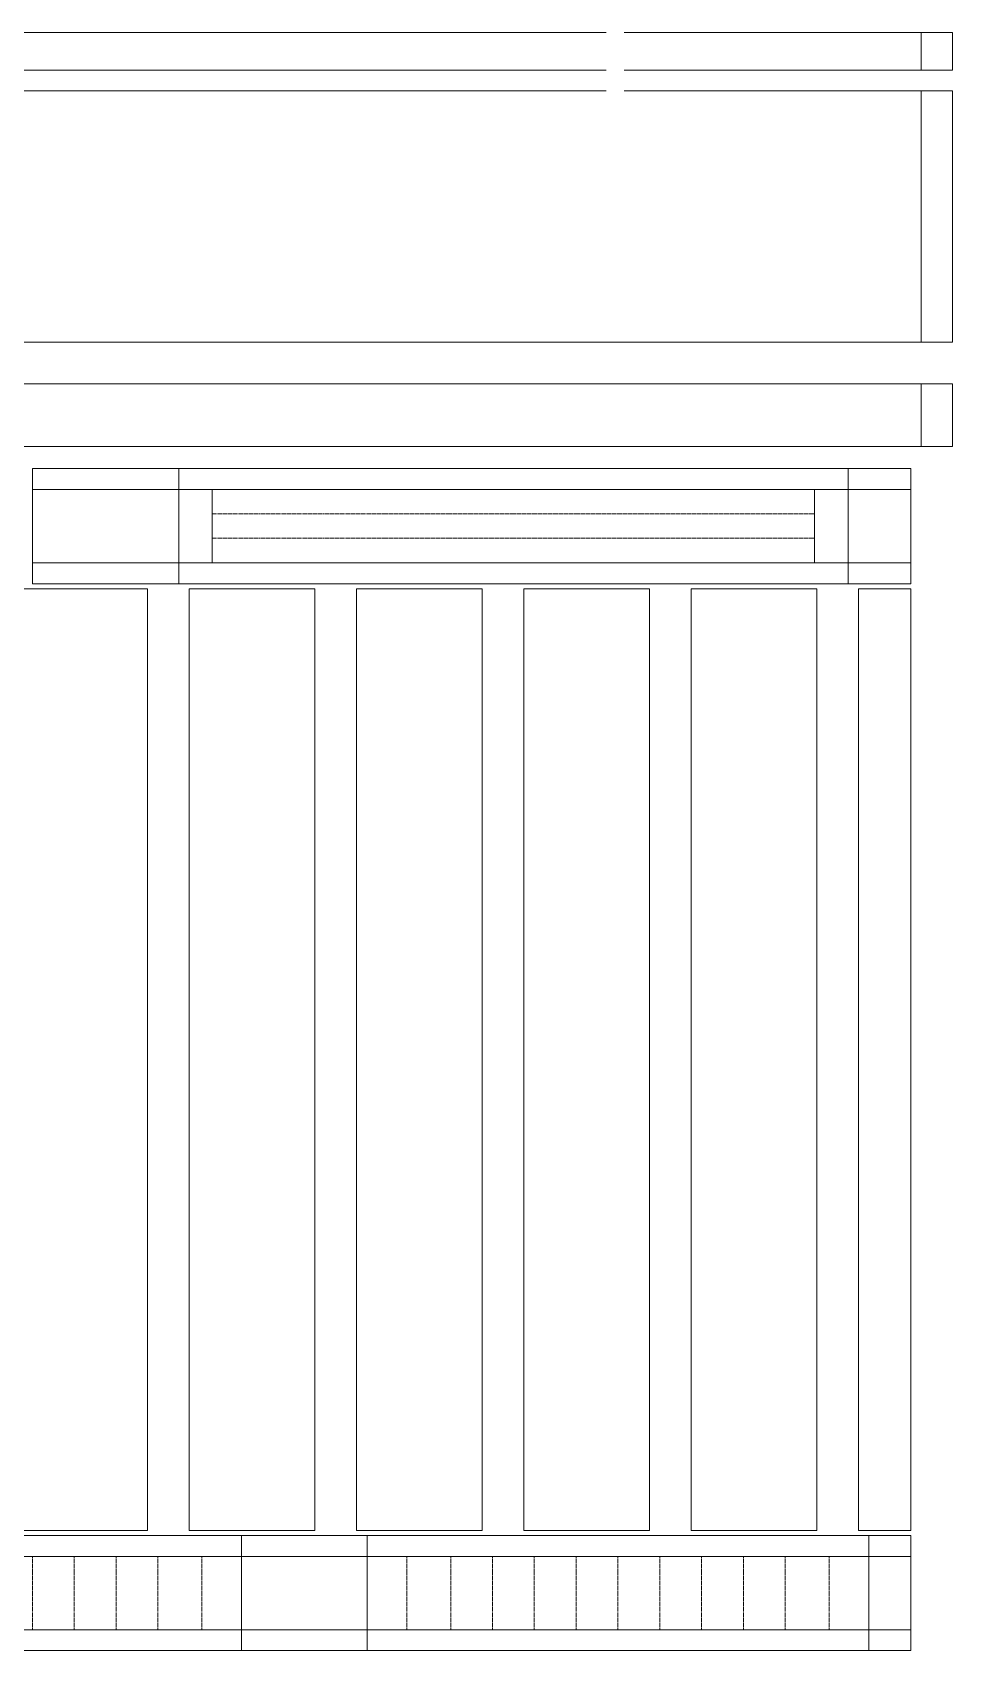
# Model space of a CAD drawing. Header units: millimetres. Extents: x -962357 to -591296, y -223672 to 59420.
# Drawn here: x -719230 to -717030, y -223672 to -219804 of the extents above; entities that cross this region are included whole.
import ezdxf

# ---------------------------------------------------------------- set-up
doc = ezdxf.new("R2010")
doc.units = ezdxf.units.MM
doc.linetypes.add('DPA_Hidden 50', pattern=[3, 2, -1])
doc.layers.add('A-GLAZ-CURT', color=2, linetype='Continuous', lineweight=9)

# ---------------------------------------------------------------- blocks, each defined once
blk = doc.blocks.new('DPA_CP_Metal Ceiling Panel - Vertical Panel with Gap-11114030-4160-01 UPPER PLATFORM LEVEL - REFLECTED CEILING PLAN')
at = {"layer": 'A-GLAZ-CURT'}
for p, q in [((-852032.4, 2689), (-852032.4, 439)), ((-851907.4, 2689), (-852032.4, 2689)), ((-851907.4, 2689), (-852032.4, 2689)), ((-852032.4, 2689), (-852032.4, 439)), ((-852032.4, 439), (-852032.4, 2689)), ((-852032.4, 2689), (-851907.4, 2689)), ((-851907.4, 2689), (-851907.4, 439)), ((-851907.4, 439), (-851907.4, 2689)), ((-851907.4, 2689), (-851907.4, 439)), ((-851907.4, 439), (-852032.4, 439)), ((-852032.4, 439), (-851907.4, 439)), ((-851907.4, 439), (-852032.4, 439))]:
    blk.add_line(p, q, dxfattribs=at)
blk = doc.blocks.new('DPA_CP_Metal Ceiling Panel - Vertical Panel with Gap-11114031-4160-01 UPPER PLATFORM LEVEL - REFLECTED CEILING PLAN')
at = {"layer": 'A-GLAZ-CURT'}
for p, q in [((-849807.4, 2689), (-849807.4, 439)), ((-849507.4, 2689), (-849807.4, 2689)), ((-849507.4, 2689), (-849807.4, 2689)), ((-849807.4, 2689), (-849807.4, 439)), ((-849807.4, 439), (-849807.4, 2689)), ((-849807.4, 2689), (-849507.4, 2689)), ((-849507.4, 2689), (-849507.4, 439)), ((-849507.4, 439), (-849507.4, 2689)), ((-849507.4, 2689), (-849507.4, 439)), ((-849507.4, 439), (-849807.4, 439)), ((-849807.4, 439), (-849507.4, 439)), ((-849507.4, 439), (-849807.4, 439))]:
    blk.add_line(p, q, dxfattribs=at)
blk = doc.blocks.new('System Panel - DPA-AR_Metal Ceiling Rectangular Panel-V21-4160-01 UPPER PLATFORM LEVEL - REFLECTED CEILING PLAN')
at = {"layer": 'A-GLAZ-CURT'}
for p, q in [((-719347.4, 4019), (-719507.4, 4019)), ((-719507.4, 4019), (-719507.4, 3929)), ((-719507.4, 3929), (-719507.4, 4019)), ((-719507.4, 4019), (-719347.4, 4019)), ((-717860.4, 4019), (-719304.4, 4019)), ((-719304.4, 4019), (-717860.4, 4019)), ((-717107.4, 4019), (-717817.4, 4019)), ((-717817.4, 4019), (-717107.4, 4019)), ((-717107.4, 3929), (-717107.4, 4019)), ((-717107.4, 4019), (-717107.4, 3929)), ((-719507.4, 3929), (-719347.4, 3929)), ((-719347.4, 3929), (-719507.4, 3929)), ((-719304.4, 3929), (-717860.4, 3929)), ((-717860.4, 3929), (-719304.4, 3929)), ((-717817.4, 3929), (-717107.4, 3929)), ((-717107.4, 3929), (-717817.4, 3929))]:
    blk.add_line(p, q, dxfattribs=at)
blk = doc.blocks.new('System Panel - DPA-AR_Metal Ceiling Rectangular Panel-13147043-4160-01 UPPER PLATFORM LEVEL - REFLECTED CEILING PLAN')
at = {"layer": 'A-GLAZ-CURT'}
for p, q in [((-717032.4, 4019), (-717107.4, 4019)), ((-717107.4, 4019), (-717107.4, 3929)), ((-717107.4, 3929), (-717107.4, 4019)), ((-717107.4, 4019), (-717032.4, 4019)), ((-717032.4, 3929), (-717032.4, 4019)), ((-717032.4, 4019), (-717032.4, 3929)), ((-717107.4, 3929), (-717032.4, 3929)), ((-717032.4, 3929), (-717107.4, 3929))]:
    blk.add_line(p, q, dxfattribs=at)
blk = doc.blocks.new('System Panel - DPA-AR_Metal Ceiling Rectangular Panel-V46-4160-01 UPPER PLATFORM LEVEL - REFLECTED CEILING PLAN')
at = {"layer": 'A-GLAZ-CURT'}
for p, q in [((-719347.4, 3879), (-719507.4, 3879)), ((-719507.4, 3879), (-719507.4, 3279)), ((-719507.4, 3279), (-719507.4, 3879)), ((-719507.4, 3879), (-719347.4, 3879)), ((-717860.4, 3879), (-719304.4, 3879)), ((-719304.4, 3879), (-717860.4, 3879)), ((-717107.4, 3879), (-717817.4, 3879)), ((-717817.4, 3879), (-717107.4, 3879)), ((-717107.4, 3279), (-717107.4, 3879)), ((-717107.4, 3879), (-717107.4, 3279)), ((-719507.4, 3279), (-717107.4, 3279)), ((-717107.4, 3279), (-719507.4, 3279))]:
    blk.add_line(p, q, dxfattribs=at)
blk = doc.blocks.new('System Panel - DPA-AR_Metal Ceiling Rectangular Panel-13144089-4160-01 UPPER PLATFORM LEVEL - REFLECTED CEILING PLAN')
at = {"layer": 'A-GLAZ-CURT'}
for p, q in [((-717032.4, 3879), (-717107.4, 3879)), ((-717107.4, 3879), (-717107.4, 3279)), ((-717107.4, 3279), (-717107.4, 3879)), ((-717107.4, 3879), (-717032.4, 3879)), ((-717032.4, 3279), (-717032.4, 3879)), ((-717032.4, 3879), (-717032.4, 3279)), ((-717107.4, 3279), (-717032.4, 3279)), ((-717032.4, 3279), (-717107.4, 3279))]:
    blk.add_line(p, q, dxfattribs=at)
blk = doc.blocks.new('System Panel - DPA-AR_Metal Ceiling Rectangular Panel-13144154-4160-01 UPPER PLATFORM LEVEL - REFLECTED CEILING PLAN')
at = {"layer": 'A-GLAZ-CURT'}
for p, q in [((-741107.4, 3179), (-743507.4, 3179)), ((-743507.4, 3179), (-743507.4, 3029)), ((-743507.4, 3029), (-743507.4, 3179)), ((-743507.4, 3179), (-741107.4, 3179)), ((-741107.4, 3029), (-741107.4, 3179)), ((-741107.4, 3179), (-741107.4, 3029)), ((-743507.4, 3029), (-741107.4, 3029)), ((-741107.4, 3029), (-743507.4, 3029))]:
    blk.add_line(p, q, dxfattribs=at)
blk = doc.blocks.new('System Panel - DPA-AR_Metal Ceiling Rectangular Panel-13144155-4160-01 UPPER PLATFORM LEVEL - REFLECTED CEILING PLAN')
at = {"layer": 'A-GLAZ-CURT'}
for p, q in [((-717032.4, 3179), (-717107.4, 3179)), ((-717107.4, 3179), (-717107.4, 3029)), ((-717107.4, 3029), (-717107.4, 3179)), ((-717107.4, 3179), (-717032.4, 3179)), ((-717032.4, 3029), (-717032.4, 3179)), ((-717032.4, 3179), (-717032.4, 3029)), ((-717107.4, 3029), (-717032.4, 3029)), ((-717032.4, 3029), (-717107.4, 3029))]:
    blk.add_line(p, q, dxfattribs=at)
blk = doc.blocks.new('DPA_CP_Metal Ceiling Panel1 - Horizontal with Gap-13299430-4160-01 UPPER PLATFORM LEVEL - REFLECTED CEILING PLAN')
at = {"layer": 'A-GLAZ-CURT'}
for p, q in [((-852032.4, 151.5), (-852032.4, 426.5)), ((-852032.4, 151.5), (-852032.4, 426.5)), ((-852032.4, 426.5), (-851932.4, 426.5)), ((-852032.4, 426.5), (-851932.4, 426.5)), ((-852032.4, 151.5), (-852032.4, 426.5)), ((-851932.4, 151.5), (-851932.4, 426.5)), ((-851932.4, 426.5), (-851932.4, 151.5)), ((-851932.4, 426.5), (-851932.4, 151.5)), ((-852032.4, 376.5), (-851932.4, 376.5)), ((-852032.4, 201.5), (-851932.4, 201.5)), ((-852032.4, 151.5), (-851932.4, 151.5)), ((-851932.4, 151.5), (-852032.4, 151.5)), ((-851932.4, 151.5), (-852032.4, 151.5))]:
    blk.add_line(p, q, dxfattribs=at)
blk = doc.blocks.new('DPA_CP_Metal Ceiling Luminaire2 - Linear Luminaire-12404975-4160-01 UPPER PLATFORM LEVEL - REFLECTED CEILING PLAN')
at = {"layer": 'A-GLAZ-CURT'}
for p, q in [((-786932.4, 2701.5), (-786932.4, 2976.5)), ((-786932.4, 2976.5), (-785732.4, 2976.5)), ((-786932.4, 2976.5), (-786932.4, 2701.5)), ((-785732.4, 2976.5), (-786932.4, 2976.5)), ((-786932.4, 2976.5), (-785732.4, 2976.5)), ((-785732.4, 2976.5), (-785732.4, 2701.5)), ((-785732.4, 2701.5), (-785732.4, 2976.5)), ((-786932.4, 2939), (-786932.4, 2701.5)), ((-786932.4, 2926.5), (-785732.4, 2926.5)), ((-785732.4, 2939), (-785732.4, 2701.5)), ((-786932.4, 2751.5), (-785732.4, 2751.5)), ((-785732.4, 2701.5), (-786932.4, 2701.5)), ((-785732.4, 2701.5), (-786932.4, 2701.5)), ((-786932.4, 2701.5), (-785732.4, 2701.5))]:
    blk.add_line(p, q, dxfattribs=at)
at = {"layer": 'A-GLAZ-CURT', "linetype": 'DPA_Hidden 50'}
for p, q in [((-786837.4, 2926.5), (-786837.4, 2751.5)), ((-786732.4, 2926.5), (-786732.4, 2751.5)), ((-786632.4, 2926.5), (-786632.4, 2751.5)), ((-786532.4, 2926.5), (-786532.4, 2751.5)), ((-786432.4, 2926.5), (-786432.4, 2751.5)), ((-786332.4, 2926.5), (-786332.4, 2751.5)), ((-786232.4, 2926.5), (-786232.4, 2751.5)), ((-786132.4, 2926.5), (-786132.4, 2751.5)), ((-786032.4, 2926.5), (-786032.4, 2751.5)), ((-785932.4, 2926.5), (-785932.4, 2751.5)), ((-785827.4, 2926.5), (-785827.4, 2751.5))]:
    blk.add_line(p, q, dxfattribs=at)
blk = doc.blocks.new('DPA_CP_Metal Ceiling Panel1 - Horizontal with Gap-13297912-4160-01 UPPER PLATFORM LEVEL - REFLECTED CEILING PLAN')
at = {"layer": 'A-GLAZ-CURT'}
for p, q in [((-786232.4, 151.5), (-786232.4, 426.5)), ((-786232.4, 151.5), (-786232.4, 426.5)), ((-786232.4, 426.5), (-785932.4, 426.5)), ((-786232.4, 426.5), (-785932.4, 426.5)), ((-786232.4, 151.5), (-786232.4, 426.5)), ((-785932.4, 151.5), (-785932.4, 426.5)), ((-785932.4, 426.5), (-785932.4, 151.5)), ((-785932.4, 426.5), (-785932.4, 151.5)), ((-786232.4, 376.5), (-785932.4, 376.5)), ((-786232.4, 201.5), (-785932.4, 201.5)), ((-786232.4, 151.5), (-785932.4, 151.5)), ((-785932.4, 151.5), (-786232.4, 151.5)), ((-785932.4, 151.5), (-786232.4, 151.5))]:
    blk.add_line(p, q, dxfattribs=at)
blk = doc.blocks.new('DPA_CP_Metal Ceiling Air Supply1 - Linear Diffuser Air Supply-12404980-4160-01 UPPER PLATFORM LEVEL - REFLECTED CEILING PLAN')
at = {"layer": 'A-GLAZ-CURT'}
for p, q in [((-788882.4, 2701.5), (-788882.4, 2976.5)), ((-788882.4, 2976.5), (-787282.4, 2976.5)), ((-788882.4, 2701.5), (-788882.4, 2976.5)), ((-788882.4, 2976.5), (-787282.4, 2976.5)), ((-788882.4, 2976.5), (-787282.4, 2976.5)), ((-788882.4, 2701.5), (-788882.4, 2976.5)), ((-787282.4, 2701.5), (-787282.4, 2976.5)), ((-787282.4, 2976.5), (-787282.4, 2701.5)), ((-787282.4, 2976.5), (-787282.4, 2701.5)), ((-787282.4, 2926.5), (-788882.4, 2926.5)), ((-788802.4, 2926.5), (-788802.4, 2751.5)), ((-787362.4, 2926.5), (-787362.4, 2751.5)), ((-787282.4, 2751.5), (-788882.4, 2751.5)), ((-788882.4, 2701.5), (-787282.4, 2701.5)), ((-787282.4, 2701.5), (-788882.4, 2701.5)), ((-787282.4, 2701.5), (-788882.4, 2701.5))]:
    blk.add_line(p, q, dxfattribs=at)
at = {"layer": 'A-GLAZ-CURT', "linetype": 'DPA_Hidden 50'}
for p, q in [((-787362.4, 2868.2), (-788802.4, 2868.2)), ((-787362.4, 2809.9), (-788802.4, 2809.9))]:
    blk.add_line(p, q, dxfattribs=at)
blk = doc.blocks.new('DPA_CP_Metal Ceiling Panel1 - Horizontal with Gap-16034509-4160-01 UPPER PLATFORM LEVEL - REFLECTED CEILING PLAN')
at = {"layer": 'A-GLAZ-CURT'}
for p, q in [((-717282.4, 2701.5), (-717282.4, 2976.5)), ((-717282.4, 2701.5), (-717282.4, 2976.5)), ((-717282.4, 2976.5), (-717132.4, 2976.5)), ((-717282.4, 2976.5), (-717132.4, 2976.5)), ((-717282.4, 2701.5), (-717282.4, 2976.5)), ((-717132.4, 2701.5), (-717132.4, 2976.5)), ((-717132.4, 2976.5), (-717132.4, 2701.5)), ((-717132.4, 2976.5), (-717132.4, 2701.5)), ((-717282.4, 2926.5), (-717132.4, 2926.5)), ((-717282.4, 2751.5), (-717132.4, 2751.5)), ((-717282.4, 2701.5), (-717132.4, 2701.5)), ((-717132.4, 2701.5), (-717282.4, 2701.5)), ((-717132.4, 2701.5), (-717282.4, 2701.5))]:
    blk.add_line(p, q, dxfattribs=at)
blk = doc.blocks.new('DPA_CP_Metal Ceiling Panel1 - Horizontal with Gap-16028279-4160-01 UPPER PLATFORM LEVEL - REFLECTED CEILING PLAN')
at = {"layer": 'A-GLAZ-CURT'}
for p, q in [((-787282.4, 2701.5), (-787282.4, 2976.5)), ((-787282.4, 2701.5), (-787282.4, 2976.5)), ((-787282.4, 2976.5), (-786932.4, 2976.5)), ((-787282.4, 2976.5), (-786932.4, 2976.5)), ((-787282.4, 2701.5), (-787282.4, 2976.5)), ((-786932.4, 2701.5), (-786932.4, 2976.5)), ((-786932.4, 2976.5), (-786932.4, 2701.5)), ((-786932.4, 2976.5), (-786932.4, 2701.5)), ((-787282.4, 2926.5), (-786932.4, 2926.5)), ((-787282.4, 2751.5), (-786932.4, 2751.5)), ((-787282.4, 2701.5), (-786932.4, 2701.5)), ((-786932.4, 2701.5), (-787282.4, 2701.5)), ((-786932.4, 2701.5), (-787282.4, 2701.5))]:
    blk.add_line(p, q, dxfattribs=at)

msp = doc.modelspace()

# ---------------------------------------------------------------- block references
at = {"layer": 'A-GLAZ-CURT'}
for name, p in [('System Panel - DPA-AR_Metal Ceiling Rectangular Panel-V21-4160-01 UPPER PLATFORM LEVEL - REFLECTED CEILING PLAN', (2.4, -223823.5)), ('System Panel - DPA-AR_Metal Ceiling Rectangular Panel-13147043-4160-01 UPPER PLATFORM LEVEL - REFLECTED CEILING PLAN', (2.4, -223823.5)), ('System Panel - DPA-AR_Metal Ceiling Rectangular Panel-V46-4160-01 UPPER PLATFORM LEVEL - REFLECTED CEILING PLAN', (2.4, -223823.5)), ('System Panel - DPA-AR_Metal Ceiling Rectangular Panel-13144089-4160-01 UPPER PLATFORM LEVEL - REFLECTED CEILING PLAN', (2.4, -223823.5)), ('System Panel - DPA-AR_Metal Ceiling Rectangular Panel-13144154-4160-01 UPPER PLATFORM LEVEL - REFLECTED CEILING PLAN', (24002.4, -223823.5)), ('System Panel - DPA-AR_Metal Ceiling Rectangular Panel-13144155-4160-01 UPPER PLATFORM LEVEL - REFLECTED CEILING PLAN', (2.4, -223823.5)), ('DPA_CP_Metal Ceiling Panel1 - Horizontal with Gap-16028279-4160-01 UPPER PLATFORM LEVEL - REFLECTED CEILING PLAN', (68052.4, -223823.5)), ('DPA_CP_Metal Ceiling Panel1 - Horizontal with Gap-16028279-4160-01 UPPER PLATFORM LEVEL - REFLECTED CEILING PLAN', (68052.4, -223823.5)), ('DPA_CP_Metal Ceiling Air Supply1 - Linear Diffuser Air Supply-12404980-4160-01 UPPER PLATFORM LEVEL - REFLECTED CEILING PLAN', (70002.4, -223823.5)), ('DPA_CP_Metal Ceiling Air Supply1 - Linear Diffuser Air Supply-12404980-4160-01 UPPER PLATFORM LEVEL - REFLECTED CEILING PLAN', (70002.4, -223823.5)), ('DPA_CP_Metal Ceiling Panel1 - Horizontal with Gap-16034509-4160-01 UPPER PLATFORM LEVEL - REFLECTED CEILING PLAN', (2.4, -223823.5)), ('DPA_CP_Metal Ceiling Panel1 - Horizontal with Gap-16034509-4160-01 UPPER PLATFORM LEVEL - REFLECTED CEILING PLAN', (2.4, -223823.5)), ('DPA_CP_Metal Ceiling Panel - Vertical Panel with Gap-11114031-4160-01 UPPER PLATFORM LEVEL - REFLECTED CEILING PLAN', (130552.4, -223823.5)), ('DPA_CP_Metal Ceiling Panel - Vertical Panel with Gap-11114031-4160-01 UPPER PLATFORM LEVEL - REFLECTED CEILING PLAN', (130952.4, -223823.5)), ('DPA_CP_Metal Ceiling Panel - Vertical Panel with Gap-11114031-4160-01 UPPER PLATFORM LEVEL - REFLECTED CEILING PLAN', (131352.4, -223823.5)), ('DPA_CP_Metal Ceiling Panel - Vertical Panel with Gap-11114031-4160-01 UPPER PLATFORM LEVEL - REFLECTED CEILING PLAN', (131752.4, -223823.5)), ('DPA_CP_Metal Ceiling Panel - Vertical Panel with Gap-11114031-4160-01 UPPER PLATFORM LEVEL - REFLECTED CEILING PLAN', (132152.4, -223823.5)), ('DPA_CP_Metal Ceiling Panel - Vertical Panel with Gap-11114030-4160-01 UPPER PLATFORM LEVEL - REFLECTED CEILING PLAN', (134777.4, -223823.5)), ('DPA_CP_Metal Ceiling Luminaire2 - Linear Luminaire-12404975-4160-01 UPPER PLATFORM LEVEL - REFLECTED CEILING PLAN', (67002.4, -226373.5)), ('DPA_CP_Metal Ceiling Panel1 - Horizontal with Gap-13297912-4160-01 UPPER PLATFORM LEVEL - REFLECTED CEILING PLAN', (67502.4, -223823.5)), ('DPA_CP_Metal Ceiling Luminaire2 - Linear Luminaire-12404975-4160-01 UPPER PLATFORM LEVEL - REFLECTED CEILING PLAN', (68502.4, -226373.5)), ('DPA_CP_Metal Ceiling Panel1 - Horizontal with Gap-13299430-4160-01 UPPER PLATFORM LEVEL - REFLECTED CEILING PLAN', (134802.4, -223823.5))]:
    msp.add_blockref(name, p, dxfattribs=at)

doc.saveas('drawing.dxf')
